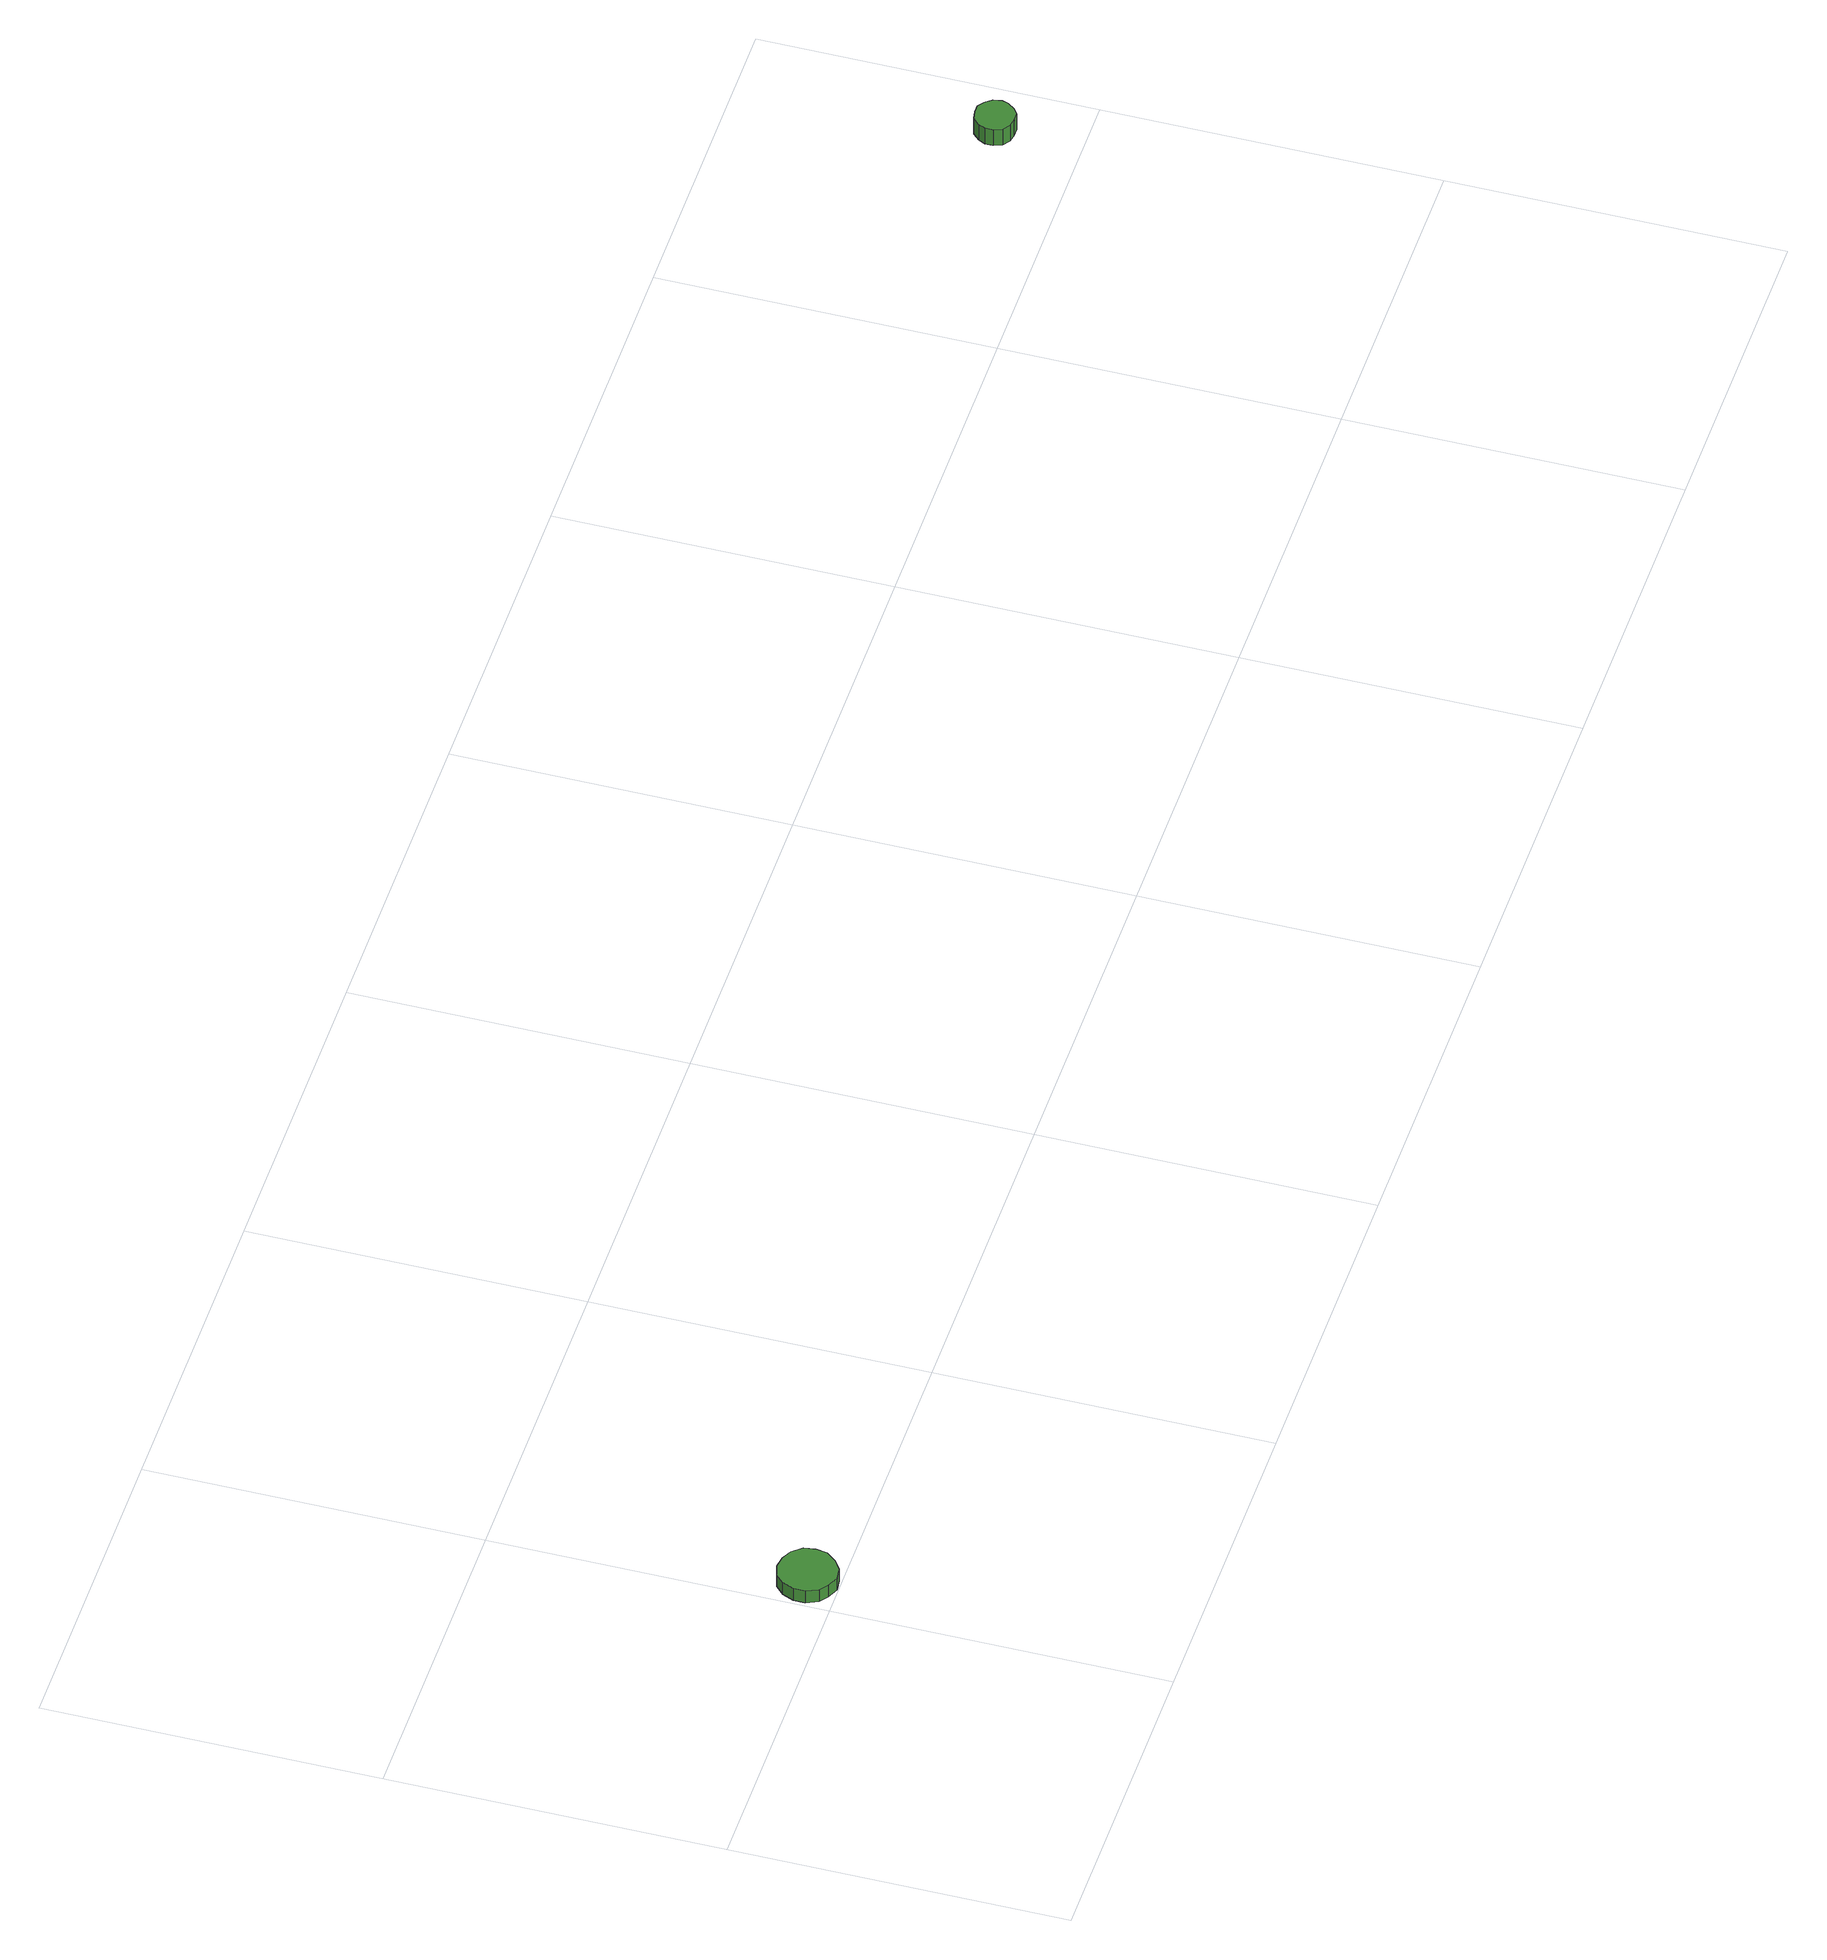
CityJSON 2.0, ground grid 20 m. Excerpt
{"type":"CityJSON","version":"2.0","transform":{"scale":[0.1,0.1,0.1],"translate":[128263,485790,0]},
"CityObjects":{
"tree1":{"type":"SolitaryVegetationObject","attributes":{"function":"something"},"geometry":[{"type":"MultiSurface","lod":"1","boundaries":[[[0,1,2,3,4,5,6,7,8,9,10,11,12,13,14]],[[15,16,17,18,19,20,21,22,23,24,25,26,27,28,29]],[[0,29,28,1]],[[1,28,27,2]],[[2,27,26,3]],[[3,26,25,4]],[[4,25,24,5]],[[5,24,23,6]],[[6,23,22,7]],[[7,22,21,8]],[[8,21,20,9]],[[9,20,19,10]],[[10,19,18,11]],[[11,18,17,12]],[[12,17,16,13]],[[13,16,15,14]],[[14,15,29,0]]]}]},
"tree2":{"type":"SolitaryVegetationObject","attributes":{"function":"something"},"geometry":[{"type":"MultiSurface","lod":"1","boundaries":[[[30,31,32,33,34,35,36,37,38,39,40,41,42,43,44]],[[45,46,47,48,49,50,51,52,53,54,55,56,57,58,59]],[[30,59,58,31]],[[31,58,57,32]],[[32,57,56,33]],[[33,56,55,34]],[[34,55,54,35]],[[35,54,53,36]],[[36,53,52,37]],[[37,52,51,38]],[[38,51,50,39]],[[39,50,49,40]],[[40,49,48,41]],[[41,48,47,42]],[[42,47,46,43]],[[43,46,45,44]],[[44,45,59,30]]]}]}
},
"vertices":[
[37,19,11],[36,26,11],[31,32,11],[25,35,11],[18,36,11],[11,34,11],[6,29,11],[3,22,11],[3,15,11],[6,8,11],[11,4,11],[18,1,11],[25,2,11],[31,6,11],[36,12,11],[36,12,2],[31,6,2],[25,2,2],[18,1,2],[11,4,2],[6,8,2],[3,15,2],[3,22,2],[6,29,2],[11,34,2],[18,36,2],[25,35,2],[31,32,2],[36,26,2],[37,19,2],
[1174,249,20],[1173,254,20],[1170,258,20],[1166,261,20],[1161,261,20],[1156,260,20],[1152,256,20],[1150,252,20],[1150,247,20],[1152,242,20],[1156,239,20],[1161,238,20],[1166,238,20],[1170,241,20],[1173,245,20],[1173,245,8],[1170,241,8],[1166,238,8],[1161,238,8],[1156,239,8],[1152,242,8],[1150,247,8],[1150,252,8],[1152,256,8],[1156,260,8],[1161,261,8],[1166,261,8],[1170,258,8],[1173,254,8],[1174,249,8]
]}
